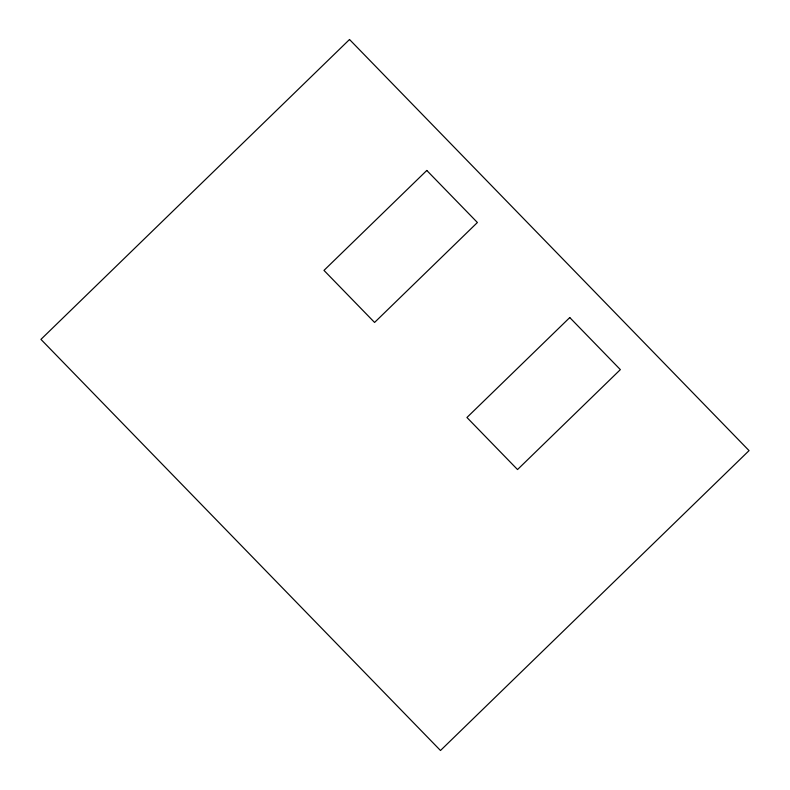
<?xml version="1.0" encoding="UTF-8"?>
<svg xmlns="http://www.w3.org/2000/svg" width="790" height="790" viewBox="0 0 790 790"><rect width="100%" height="100%" fill="white"/><g stroke="black" fill="none" stroke-linecap="round" stroke-linejoin="round"><path stroke-width="1.19" d="M349.516 39.5L40.942 339.384L440.484 750.5L749.058 450.616L349.516 39.5M426.798 170.462L323.979 270.397L374.569 322.448L477.397 222.513L426.798 170.462M569.768 317.56L466.939 417.495L517.529 469.556L620.357 369.621L569.768 317.56"/></g></svg>
